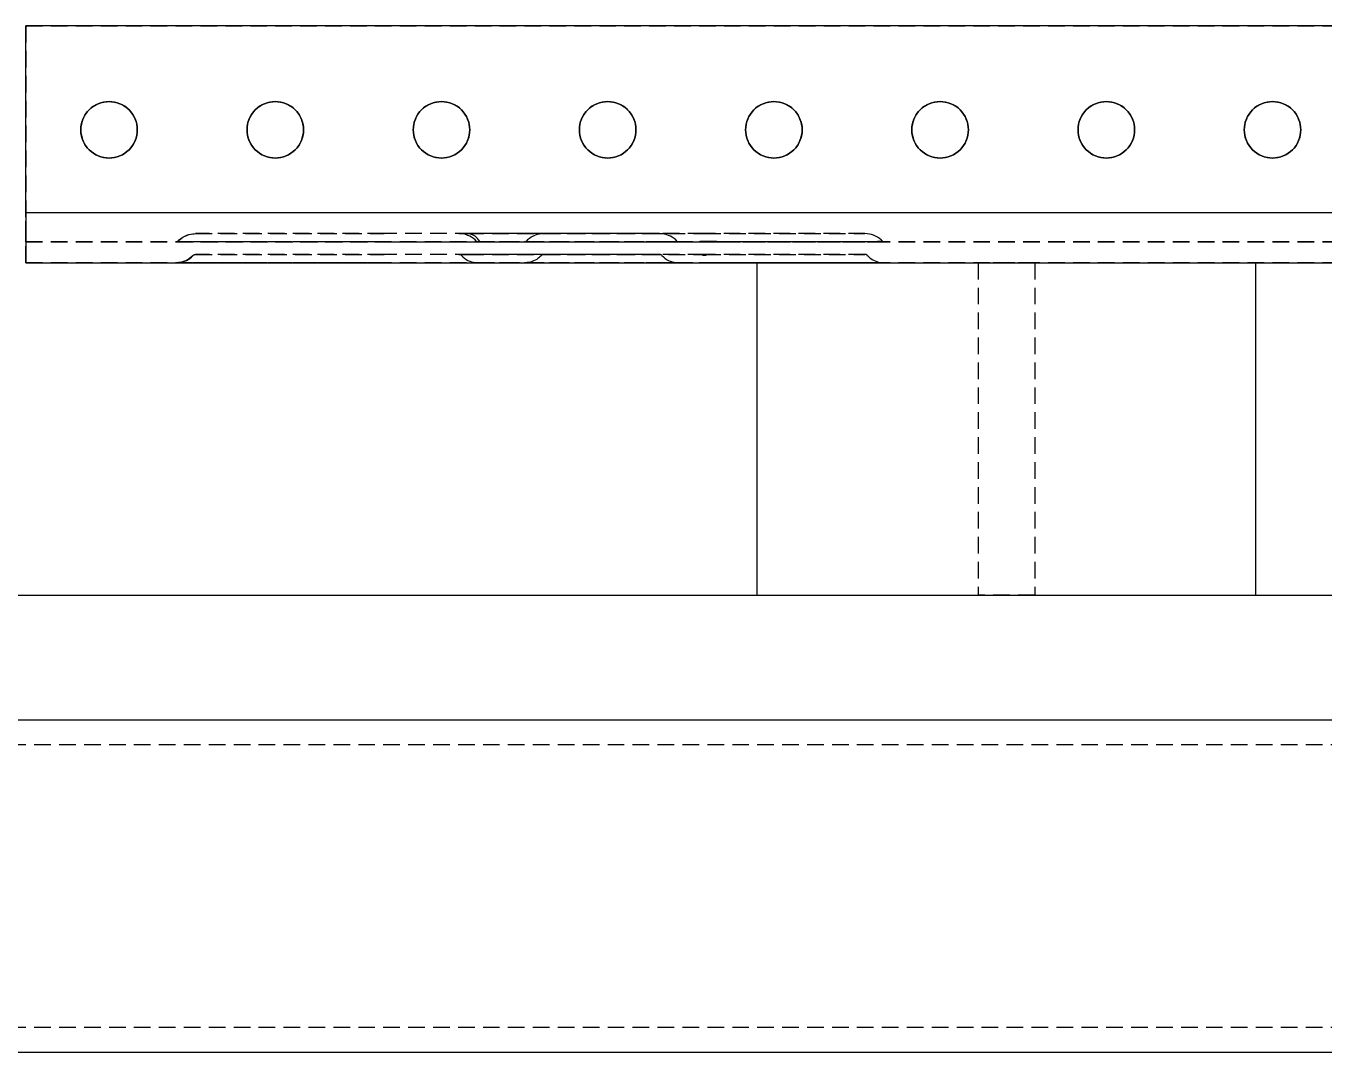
# Model space of a CAD drawing. Header units: metres. Extents: x -200 to 4040, y -1684 to 360.
# Drawn here: x 150 to 306.2, y -775 to -651.5 of the extents above; entities that cross this region are included whole.
import ezdxf

# ---------------------------------------------------------------- set-up
doc = ezdxf.new("R2010")
doc.units = ezdxf.units.M
doc.linetypes.add('DASHED2', pattern=[3, 2, -1])
for name, color, linetype in [('GIZLI', 8, 'DASHED2'), ('GORUNEN', 7, 'Continuous'), ('TEGET', 9, 'Continuous')]:
    doc.layers.add(name, color=color, linetype=linetype)

msp = doc.modelspace()

# ---------------------------------------------------------------- linework, layer by layer
at = {"layer": 'GIZLI'}
for points in [[(150, -651.5), (444.5, -651.5)], [(150, -651.5), (150, -674)], [(150, -651.5), (150, -674)], [(150, -651.5), (444.5, -651.5)], [(150, -674), (150, -651.5)], [(444.5, -651.5), (150, -651.5)], [(156.6, -664), (156.616, -663.667), (156.665, -663.337), (156.746, -663.013), (156.859, -662.699), (157.001, -662.397), (157.173, -662.111), (157.372, -661.843), (157.596, -661.596), (157.843, -661.372), (158.111, -661.173), (158.397, -661.001), (158.699, -660.859), (159.013, -660.746), (159.337, -660.665), (159.667, -660.616), (160, -660.6)], [(160, -660.6), (159.667, -660.616), (159.337, -660.665), (159.013, -660.746), (158.699, -660.859), (158.397, -661.001), (158.111, -661.173), (157.843, -661.372), (157.596, -661.596), (157.372, -661.843), (157.173, -662.111), (157.001, -662.397), (156.859, -662.699), (156.746, -663.013), (156.665, -663.337), (156.616, -663.667), (156.6, -664)], [(158.231, -661.097), (158.503, -660.947), (158.787, -660.824), (159.081, -660.726), (159.383, -660.656), (159.69, -660.614), (160, -660.6)], [(160, -660.6), (160.31, -660.614), (160.617, -660.656), (160.919, -660.726), (161.213, -660.824), (161.497, -660.947), (161.769, -661.097)], [(160, -660.6), (160.333, -660.616), (160.663, -660.665), (160.987, -660.746), (161.301, -660.859), (161.603, -661.001), (161.889, -661.173), (162.157, -661.372), (162.404, -661.596), (162.628, -661.843), (162.827, -662.111), (162.999, -662.397), (163.141, -662.699), (163.254, -663.013), (163.335, -663.337), (163.384, -663.667), (163.4, -664)], [(163.4, -664), (163.384, -663.667), (163.335, -663.337), (163.254, -663.013), (163.141, -662.699), (162.999, -662.397), (162.827, -662.111), (162.628, -661.843), (162.404, -661.596), (162.157, -661.372), (161.889, -661.173), (161.603, -661.001), (161.301, -660.859), (160.987, -660.746), (160.663, -660.665), (160.333, -660.616), (160, -660.6)], [(176.6, -664), (176.616, -663.667), (176.665, -663.337), (176.746, -663.013), (176.859, -662.699), (177.001, -662.397), (177.173, -662.111), (177.372, -661.843), (177.596, -661.596), (177.843, -661.372), (178.111, -661.173), (178.397, -661.001), (178.699, -660.859), (179.013, -660.746), (179.337, -660.665), (179.667, -660.616), (180, -660.6)], [(180, -660.6), (179.667, -660.616), (179.337, -660.665), (179.013, -660.746), (178.699, -660.859), (178.397, -661.001), (178.111, -661.173), (177.843, -661.372), (177.596, -661.596), (177.372, -661.843), (177.173, -662.111), (177.001, -662.397), (176.859, -662.699), (176.746, -663.013), (176.665, -663.337), (176.616, -663.667), (176.6, -664)], [(178.231, -661.097), (178.503, -660.947), (178.787, -660.824), (179.081, -660.726), (179.383, -660.656), (179.69, -660.614), (180, -660.6)], [(180, -660.6), (180.31, -660.614), (180.617, -660.656), (180.919, -660.726), (181.213, -660.824), (181.497, -660.947), (181.769, -661.097)], [(180, -660.6), (180.333, -660.616), (180.663, -660.665), (180.987, -660.746), (181.301, -660.859), (181.603, -661.001), (181.889, -661.173), (182.157, -661.372), (182.404, -661.596), (182.628, -661.843), (182.827, -662.111), (182.999, -662.397), (183.141, -662.699), (183.254, -663.013), (183.335, -663.337), (183.384, -663.667), (183.4, -664)], [(183.4, -664), (183.384, -663.667), (183.335, -663.337), (183.254, -663.013), (183.141, -662.699), (182.999, -662.397), (182.827, -662.111), (182.628, -661.843), (182.404, -661.596), (182.157, -661.372), (181.889, -661.173), (181.603, -661.001), (181.301, -660.859), (180.987, -660.746), (180.663, -660.665), (180.333, -660.616), (180, -660.6)], [(196.6, -664), (196.616, -663.667), (196.665, -663.337), (196.746, -663.013), (196.859, -662.699), (197.001, -662.397), (197.173, -662.111), (197.372, -661.843), (197.596, -661.596), (197.843, -661.372), (198.111, -661.173), (198.397, -661.001), (198.699, -660.859), (199.013, -660.746), (199.337, -660.665), (199.667, -660.616), (200, -660.6)], [(200, -660.6), (199.667, -660.616), (199.337, -660.665), (199.013, -660.746), (198.699, -660.859), (198.397, -661.001), (198.111, -661.173), (197.843, -661.372), (197.596, -661.596), (197.372, -661.843), (197.173, -662.111), (197.001, -662.397), (196.859, -662.699), (196.746, -663.013), (196.665, -663.337), (196.616, -663.667), (196.6, -664)], [(198.231, -661.097), (198.503, -660.947), (198.787, -660.824), (199.081, -660.726), (199.383, -660.656), (199.69, -660.614), (200, -660.6)], [(200, -660.6), (200.31, -660.614), (200.617, -660.656), (200.919, -660.726), (201.213, -660.824), (201.497, -660.947), (201.769, -661.097)], [(200, -660.6), (200.333, -660.616), (200.663, -660.665), (200.987, -660.746), (201.301, -660.859), (201.603, -661.001), (201.889, -661.173), (202.157, -661.372), (202.404, -661.596), (202.628, -661.843), (202.827, -662.111), (202.999, -662.397), (203.141, -662.699), (203.254, -663.013), (203.335, -663.337), (203.384, -663.667), (203.4, -664)], [(203.4, -664), (203.384, -663.667), (203.335, -663.337), (203.254, -663.013), (203.141, -662.699), (202.999, -662.397), (202.827, -662.111), (202.628, -661.843), (202.404, -661.596), (202.157, -661.372), (201.889, -661.173), (201.603, -661.001), (201.301, -660.859), (200.987, -660.746), (200.663, -660.665), (200.333, -660.616), (200, -660.6)], [(216.6, -664), (216.616, -663.667), (216.665, -663.337), (216.746, -663.013), (216.859, -662.699), (217.001, -662.397), (217.173, -662.111), (217.372, -661.843), (217.596, -661.596), (217.843, -661.372), (218.111, -661.173), (218.397, -661.001), (218.699, -660.859), (219.013, -660.746), (219.337, -660.665), (219.667, -660.616), (220, -660.6)], [(220, -660.6), (219.667, -660.616), (219.337, -660.665), (219.013, -660.746), (218.699, -660.859), (218.397, -661.001), (218.111, -661.173), (217.843, -661.372), (217.596, -661.596), (217.372, -661.843), (217.173, -662.111), (217.001, -662.397), (216.859, -662.699), (216.746, -663.013), (216.665, -663.337), (216.616, -663.667), (216.6, -664)], [(218.231, -661.097), (218.503, -660.947), (218.787, -660.824), (219.081, -660.726), (219.383, -660.656), (219.69, -660.614), (220, -660.6)], [(220, -660.6), (220.31, -660.614), (220.617, -660.656), (220.919, -660.726), (221.213, -660.824), (221.497, -660.947), (221.769, -661.097)], [(220, -660.6), (220.333, -660.616), (220.663, -660.665), (220.987, -660.746), (221.301, -660.859), (221.603, -661.001), (221.889, -661.173), (222.157, -661.372), (222.404, -661.596), (222.628, -661.843), (222.827, -662.111), (222.999, -662.397), (223.141, -662.699), (223.254, -663.013), (223.335, -663.337), (223.384, -663.667), (223.4, -664)], [(223.4, -664), (223.384, -663.667), (223.335, -663.337), (223.254, -663.013), (223.141, -662.699), (222.999, -662.397), (222.827, -662.111), (222.628, -661.843), (222.404, -661.596), (222.157, -661.372), (221.889, -661.173), (221.603, -661.001), (221.301, -660.859), (220.987, -660.746), (220.663, -660.665), (220.333, -660.616), (220, -660.6)], [(236.6, -664), (236.616, -663.667), (236.665, -663.337), (236.746, -663.013), (236.859, -662.699), (237.001, -662.397), (237.173, -662.111), (237.372, -661.843), (237.596, -661.596), (237.843, -661.372), (238.111, -661.173), (238.397, -661.001), (238.699, -660.859), (239.013, -660.746), (239.337, -660.665), (239.667, -660.616), (240, -660.6)], [(240, -660.6), (239.667, -660.616), (239.337, -660.665), (239.013, -660.746), (238.699, -660.859), (238.397, -661.001), (238.111, -661.173), (237.843, -661.372), (237.596, -661.596), (237.372, -661.843), (237.173, -662.111), (237.001, -662.397), (236.859, -662.699), (236.746, -663.013), (236.665, -663.337), (236.616, -663.667), (236.6, -664)], [(238.231, -661.097), (238.503, -660.947), (238.787, -660.824), (239.081, -660.726), (239.383, -660.656), (239.69, -660.614), (240, -660.6)], [(240, -660.6), (240.31, -660.614), (240.617, -660.656), (240.919, -660.726), (241.213, -660.824), (241.497, -660.947), (241.769, -661.097)], [(240, -660.6), (240.333, -660.616), (240.663, -660.665), (240.987, -660.746), (241.301, -660.859), (241.603, -661.001), (241.889, -661.173), (242.157, -661.372), (242.404, -661.596), (242.628, -661.843), (242.827, -662.111), (242.999, -662.397), (243.141, -662.699), (243.254, -663.013), (243.335, -663.337), (243.384, -663.667), (243.4, -664)], [(243.4, -664), (243.384, -663.667), (243.335, -663.337), (243.254, -663.013), (243.141, -662.699), (242.999, -662.397), (242.827, -662.111), (242.628, -661.843), (242.404, -661.596), (242.157, -661.372), (241.889, -661.173), (241.603, -661.001), (241.301, -660.859), (240.987, -660.746), (240.663, -660.665), (240.333, -660.616), (240, -660.6)], [(256.6, -664), (256.616, -663.667), (256.665, -663.337), (256.746, -663.013), (256.859, -662.699), (257.001, -662.397), (257.173, -662.111), (257.372, -661.843), (257.596, -661.596), (257.843, -661.372), (258.111, -661.173), (258.397, -661.001), (258.699, -660.859), (259.013, -660.746), (259.337, -660.665), (259.667, -660.616), (260, -660.6)], [(260, -660.6), (259.667, -660.616), (259.337, -660.665), (259.013, -660.746), (258.699, -660.859), (258.397, -661.001), (258.111, -661.173), (257.843, -661.372), (257.596, -661.596), (257.372, -661.843), (257.173, -662.111), (257.001, -662.397), (256.859, -662.699), (256.746, -663.013), (256.665, -663.337), (256.616, -663.667), (256.6, -664)], [(258.231, -661.097), (258.503, -660.947), (258.787, -660.824), (259.081, -660.726), (259.383, -660.656), (259.69, -660.614), (260, -660.6)], [(260, -660.6), (260.31, -660.614), (260.617, -660.656), (260.919, -660.726), (261.213, -660.824), (261.497, -660.947), (261.769, -661.097)], [(260, -660.6), (260.333, -660.616), (260.663, -660.665), (260.987, -660.746), (261.301, -660.859), (261.603, -661.001), (261.889, -661.173), (262.157, -661.372), (262.404, -661.596), (262.628, -661.843), (262.827, -662.111), (262.999, -662.397), (263.141, -662.699), (263.254, -663.013), (263.335, -663.337), (263.384, -663.667), (263.4, -664)], [(263.4, -664), (263.384, -663.667), (263.335, -663.337), (263.254, -663.013), (263.141, -662.699), (262.999, -662.397), (262.827, -662.111), (262.628, -661.843), (262.404, -661.596), (262.157, -661.372), (261.889, -661.173), (261.603, -661.001), (261.301, -660.859), (260.987, -660.746), (260.663, -660.665), (260.333, -660.616), (260, -660.6)], [(276.6, -664), (276.616, -663.667), (276.665, -663.337), (276.746, -663.013), (276.859, -662.699), (277.001, -662.397), (277.173, -662.111), (277.372, -661.843), (277.596, -661.596), (277.843, -661.372), (278.111, -661.173), (278.397, -661.001), (278.699, -660.859), (279.013, -660.746), (279.337, -660.665), (279.667, -660.616), (280, -660.6)], [(280, -660.6), (279.667, -660.616), (279.337, -660.665), (279.013, -660.746), (278.699, -660.859), (278.397, -661.001), (278.111, -661.173), (277.843, -661.372), (277.596, -661.596), (277.372, -661.843), (277.173, -662.111), (277.001, -662.397), (276.859, -662.699), (276.746, -663.013), (276.665, -663.337), (276.616, -663.667), (276.6, -664)], [(278.231, -661.097), (278.503, -660.947), (278.787, -660.824), (279.081, -660.726), (279.383, -660.656), (279.69, -660.614), (280, -660.6)], [(280, -660.6), (280.31, -660.614), (280.617, -660.656), (280.919, -660.726), (281.213, -660.824), (281.497, -660.947), (281.769, -661.097)], [(280, -660.6), (280.333, -660.616), (280.663, -660.665), (280.987, -660.746), (281.301, -660.859), (281.603, -661.001), (281.889, -661.173), (282.157, -661.372), (282.404, -661.596), (282.628, -661.843), (282.827, -662.111), (282.999, -662.397), (283.141, -662.699), (283.254, -663.013), (283.335, -663.337), (283.384, -663.667), (283.4, -664)], [(283.4, -664), (283.384, -663.667), (283.335, -663.337), (283.254, -663.013), (283.141, -662.699), (282.999, -662.397), (282.827, -662.111), (282.628, -661.843), (282.404, -661.596), (282.157, -661.372), (281.889, -661.173), (281.603, -661.001), (281.301, -660.859), (280.987, -660.746), (280.663, -660.665), (280.333, -660.616), (280, -660.6)], [(296.6, -664), (296.616, -663.667), (296.665, -663.337), (296.746, -663.013), (296.859, -662.699), (297.001, -662.397), (297.173, -662.111), (297.372, -661.843), (297.596, -661.596), (297.843, -661.372), (298.111, -661.173), (298.397, -661.001), (298.699, -660.859), (299.013, -660.746), (299.337, -660.665), (299.667, -660.616), (300, -660.6)], [(300, -660.6), (299.667, -660.616), (299.337, -660.665), (299.013, -660.746), (298.699, -660.859), (298.397, -661.001), (298.111, -661.173), (297.843, -661.372), (297.596, -661.596), (297.372, -661.843), (297.173, -662.111), (297.001, -662.397), (296.859, -662.699), (296.746, -663.013), (296.665, -663.337), (296.616, -663.667), (296.6, -664)], [(298.231, -661.097), (298.503, -660.947), (298.787, -660.824), (299.081, -660.726), (299.383, -660.656), (299.69, -660.614), (300, -660.6)], [(300, -660.6), (300.31, -660.614), (300.617, -660.656), (300.919, -660.726), (301.213, -660.824), (301.497, -660.947), (301.769, -661.097)], [(300, -660.6), (300.333, -660.616), (300.663, -660.665), (300.987, -660.746), (301.301, -660.859), (301.603, -661.001), (301.889, -661.173), (302.157, -661.372), (302.404, -661.596), (302.628, -661.843), (302.827, -662.111), (302.999, -662.397), (303.141, -662.699), (303.254, -663.013), (303.335, -663.337), (303.384, -663.667), (303.4, -664)], [(303.4, -664), (303.384, -663.667), (303.335, -663.337), (303.254, -663.013), (303.141, -662.699), (302.999, -662.397), (302.827, -662.111), (302.628, -661.843), (302.404, -661.596), (302.157, -661.372), (301.889, -661.173), (301.603, -661.001), (301.301, -660.859), (300.987, -660.746), (300.663, -660.665), (300.333, -660.616), (300, -660.6)], [(156.6, -664), (156.614, -663.69), (156.656, -663.383), (156.726, -663.081), (156.824, -662.787), (156.947, -662.503), (157.097, -662.231)], [(162.903, -662.231), (163.053, -662.503), (163.176, -662.787), (163.274, -663.081), (163.344, -663.383), (163.386, -663.69), (163.4, -664)], [(176.6, -664), (176.614, -663.69), (176.656, -663.383), (176.726, -663.081), (176.824, -662.787), (176.947, -662.503), (177.097, -662.231)], [(182.903, -662.231), (183.053, -662.503), (183.176, -662.787), (183.274, -663.081), (183.344, -663.383), (183.386, -663.69), (183.4, -664)], [(196.6, -664), (196.614, -663.69), (196.656, -663.383), (196.726, -663.081), (196.824, -662.787), (196.947, -662.503), (197.097, -662.231)], [(202.903, -662.231), (203.053, -662.503), (203.176, -662.787), (203.274, -663.081), (203.344, -663.383), (203.386, -663.69), (203.4, -664)], [(216.6, -664), (216.614, -663.69), (216.656, -663.383), (216.726, -663.081), (216.824, -662.787), (216.947, -662.503), (217.097, -662.231)], [(222.903, -662.231), (223.053, -662.503), (223.176, -662.787), (223.274, -663.081), (223.344, -663.383), (223.386, -663.69), (223.4, -664)], [(236.6, -664), (236.614, -663.69), (236.656, -663.383), (236.726, -663.081), (236.824, -662.787), (236.947, -662.503), (237.097, -662.231)], [(242.903, -662.231), (243.053, -662.503), (243.176, -662.787), (243.274, -663.081), (243.344, -663.383), (243.386, -663.69), (243.4, -664)], [(256.6, -664), (256.614, -663.69), (256.656, -663.383), (256.726, -663.081), (256.824, -662.787), (256.947, -662.503), (257.097, -662.231)], [(262.903, -662.231), (263.053, -662.503), (263.176, -662.787), (263.274, -663.081), (263.344, -663.383), (263.386, -663.69), (263.4, -664)], [(276.6, -664), (276.614, -663.69), (276.656, -663.383), (276.726, -663.081), (276.824, -662.787), (276.947, -662.503), (277.097, -662.231)], [(282.903, -662.231), (283.053, -662.503), (283.176, -662.787), (283.274, -663.081), (283.344, -663.383), (283.386, -663.69), (283.4, -664)], [(296.6, -664), (296.614, -663.69), (296.656, -663.383), (296.726, -663.081), (296.824, -662.787), (296.947, -662.503), (297.097, -662.231)], [(302.903, -662.231), (303.053, -662.503), (303.176, -662.787), (303.274, -663.081), (303.344, -663.383), (303.386, -663.69), (303.4, -664)], [(157.097, -665.769), (156.947, -665.497), (156.824, -665.213), (156.726, -664.919), (156.656, -664.617), (156.614, -664.31), (156.6, -664)], [(160, -667.4), (159.667, -667.384), (159.337, -667.335), (159.013, -667.254), (158.699, -667.141), (158.397, -666.999), (158.111, -666.827), (157.843, -666.628), (157.596, -666.404), (157.372, -666.157), (157.173, -665.889), (157.001, -665.603), (156.859, -665.301), (156.746, -664.987), (156.665, -664.663), (156.616, -664.333), (156.6, -664)], [(156.6, -664), (156.616, -664.333), (156.665, -664.663), (156.746, -664.987), (156.859, -665.301), (157.001, -665.603), (157.173, -665.889), (157.372, -666.157), (157.596, -666.404), (157.843, -666.628), (158.111, -666.827), (158.397, -666.999), (158.699, -667.141), (159.013, -667.254), (159.337, -667.335), (159.667, -667.384), (160, -667.4)], [(163.4, -664), (163.384, -664.333), (163.335, -664.663), (163.254, -664.987), (163.141, -665.301), (162.999, -665.603), (162.827, -665.889), (162.628, -666.157), (162.404, -666.404), (162.157, -666.628), (161.889, -666.827), (161.603, -666.999), (161.301, -667.141), (160.987, -667.254), (160.663, -667.335), (160.333, -667.384), (160, -667.4)], [(160, -667.4), (160.333, -667.384), (160.663, -667.335), (160.987, -667.254), (161.301, -667.141), (161.603, -666.999), (161.889, -666.827), (162.157, -666.628), (162.404, -666.404), (162.628, -666.157), (162.827, -665.889), (162.999, -665.603), (163.141, -665.301), (163.254, -664.987), (163.335, -664.663), (163.384, -664.333), (163.4, -664)], [(163.4, -664), (163.386, -664.31), (163.344, -664.617), (163.274, -664.919), (163.176, -665.213), (163.053, -665.497), (162.903, -665.769)], [(177.097, -665.769), (176.947, -665.497), (176.824, -665.213), (176.726, -664.919), (176.656, -664.617), (176.614, -664.31), (176.6, -664)], [(180, -667.4), (179.667, -667.384), (179.337, -667.335), (179.013, -667.254), (178.699, -667.141), (178.397, -666.999), (178.111, -666.827), (177.843, -666.628), (177.596, -666.404), (177.372, -666.157), (177.173, -665.889), (177.001, -665.603), (176.859, -665.301), (176.746, -664.987), (176.665, -664.663), (176.616, -664.333), (176.6, -664)], [(176.6, -664), (176.616, -664.333), (176.665, -664.663), (176.746, -664.987), (176.859, -665.301), (177.001, -665.603), (177.173, -665.889), (177.372, -666.157), (177.596, -666.404), (177.843, -666.628), (178.111, -666.827), (178.397, -666.999), (178.699, -667.141), (179.013, -667.254), (179.337, -667.335), (179.667, -667.384), (180, -667.4)], [(183.4, -664), (183.384, -664.333), (183.335, -664.663), (183.254, -664.987), (183.141, -665.301), (182.999, -665.603), (182.827, -665.889), (182.628, -666.157), (182.404, -666.404), (182.157, -666.628), (181.889, -666.827), (181.603, -666.999), (181.301, -667.141), (180.987, -667.254), (180.663, -667.335), (180.333, -667.384), (180, -667.4)], [(180, -667.4), (180.333, -667.384), (180.663, -667.335), (180.987, -667.254), (181.301, -667.141), (181.603, -666.999), (181.889, -666.827), (182.157, -666.628), (182.404, -666.404), (182.628, -666.157), (182.827, -665.889), (182.999, -665.603), (183.141, -665.301), (183.254, -664.987), (183.335, -664.663), (183.384, -664.333), (183.4, -664)], [(183.4, -664), (183.386, -664.31), (183.344, -664.617), (183.274, -664.919), (183.176, -665.213), (183.053, -665.497), (182.903, -665.769)], [(197.097, -665.769), (196.947, -665.497), (196.824, -665.213), (196.726, -664.919), (196.656, -664.617), (196.614, -664.31), (196.6, -664)], [(200, -667.4), (199.667, -667.384), (199.337, -667.335), (199.013, -667.254), (198.699, -667.141), (198.397, -666.999), (198.111, -666.827), (197.843, -666.628), (197.596, -666.404), (197.372, -666.157), (197.173, -665.889), (197.001, -665.603), (196.859, -665.301), (196.746, -664.987), (196.665, -664.663), (196.616, -664.333), (196.6, -664)], [(196.6, -664), (196.616, -664.333), (196.665, -664.663), (196.746, -664.987), (196.859, -665.301), (197.001, -665.603), (197.173, -665.889), (197.372, -666.157), (197.596, -666.404), (197.843, -666.628), (198.111, -666.827), (198.397, -666.999), (198.699, -667.141), (199.013, -667.254), (199.337, -667.335), (199.667, -667.384), (200, -667.4)], [(203.4, -664), (203.384, -664.333), (203.335, -664.663), (203.254, -664.987), (203.141, -665.301), (202.999, -665.603), (202.827, -665.889), (202.628, -666.157), (202.404, -666.404), (202.157, -666.628), (201.889, -666.827), (201.603, -666.999), (201.301, -667.141), (200.987, -667.254), (200.663, -667.335), (200.333, -667.384), (200, -667.4)], [(200, -667.4), (200.333, -667.384), (200.663, -667.335), (200.987, -667.254), (201.301, -667.141), (201.603, -666.999), (201.889, -666.827), (202.157, -666.628), (202.404, -666.404), (202.628, -666.157), (202.827, -665.889), (202.999, -665.603), (203.141, -665.301), (203.254, -664.987), (203.335, -664.663), (203.384, -664.333), (203.4, -664)], [(203.4, -664), (203.386, -664.31), (203.344, -664.617), (203.274, -664.919), (203.176, -665.213), (203.053, -665.497), (202.903, -665.769)], [(217.097, -665.769), (216.947, -665.497), (216.824, -665.213), (216.726, -664.919), (216.656, -664.617), (216.614, -664.31), (216.6, -664)], [(220, -667.4), (219.667, -667.384), (219.337, -667.335), (219.013, -667.254), (218.699, -667.141), (218.397, -666.999), (218.111, -666.827), (217.843, -666.628), (217.596, -666.404), (217.372, -666.157), (217.173, -665.889), (217.001, -665.603), (216.859, -665.301), (216.746, -664.987), (216.665, -664.663), (216.616, -664.333), (216.6, -664)], [(216.6, -664), (216.616, -664.333), (216.665, -664.663), (216.746, -664.987), (216.859, -665.301), (217.001, -665.603), (217.173, -665.889), (217.372, -666.157), (217.596, -666.404), (217.843, -666.628), (218.111, -666.827), (218.397, -666.999), (218.699, -667.141), (219.013, -667.254), (219.337, -667.335), (219.667, -667.384), (220, -667.4)], [(223.4, -664), (223.384, -664.333), (223.335, -664.663), (223.254, -664.987), (223.141, -665.301), (222.999, -665.603), (222.827, -665.889), (222.628, -666.157), (222.404, -666.404), (222.157, -666.628), (221.889, -666.827), (221.603, -666.999), (221.301, -667.141), (220.987, -667.254), (220.663, -667.335), (220.333, -667.384), (220, -667.4)], [(220, -667.4), (220.333, -667.384), (220.663, -667.335), (220.987, -667.254), (221.301, -667.141), (221.603, -666.999), (221.889, -666.827), (222.157, -666.628), (222.404, -666.404), (222.628, -666.157), (222.827, -665.889), (222.999, -665.603), (223.141, -665.301), (223.254, -664.987), (223.335, -664.663), (223.384, -664.333), (223.4, -664)], [(223.4, -664), (223.386, -664.31), (223.344, -664.617), (223.274, -664.919), (223.176, -665.213), (223.053, -665.497), (222.903, -665.769)], [(237.097, -665.769), (236.947, -665.497), (236.824, -665.213), (236.726, -664.919), (236.656, -664.617), (236.614, -664.31), (236.6, -664)], [(240, -667.4), (239.667, -667.384), (239.337, -667.335), (239.013, -667.254), (238.699, -667.141), (238.397, -666.999), (238.111, -666.827), (237.843, -666.628), (237.596, -666.404), (237.372, -666.157), (237.173, -665.889), (237.001, -665.603), (236.859, -665.301), (236.746, -664.987), (236.665, -664.663), (236.616, -664.333), (236.6, -664)], [(236.6, -664), (236.616, -664.333), (236.665, -664.663), (236.746, -664.987), (236.859, -665.301), (237.001, -665.603), (237.173, -665.889), (237.372, -666.157), (237.596, -666.404), (237.843, -666.628), (238.111, -666.827), (238.397, -666.999), (238.699, -667.141), (239.013, -667.254), (239.337, -667.335), (239.667, -667.384), (240, -667.4)], [(243.4, -664), (243.384, -664.333), (243.335, -664.663), (243.254, -664.987), (243.141, -665.301), (242.999, -665.603), (242.827, -665.889), (242.628, -666.157), (242.404, -666.404), (242.157, -666.628), (241.889, -666.827), (241.603, -666.999), (241.301, -667.141), (240.987, -667.254), (240.663, -667.335), (240.333, -667.384), (240, -667.4)], [(240, -667.4), (240.333, -667.384), (240.663, -667.335), (240.987, -667.254), (241.301, -667.141), (241.603, -666.999), (241.889, -666.827), (242.157, -666.628), (242.404, -666.404), (242.628, -666.157), (242.827, -665.889), (242.999, -665.603), (243.141, -665.301), (243.254, -664.987), (243.335, -664.663), (243.384, -664.333), (243.4, -664)], [(243.4, -664), (243.386, -664.31), (243.344, -664.617), (243.274, -664.919), (243.176, -665.213), (243.053, -665.497), (242.903, -665.769)], [(257.097, -665.769), (256.947, -665.497), (256.824, -665.213), (256.726, -664.919), (256.656, -664.617), (256.614, -664.31), (256.6, -664)], [(260, -667.4), (259.667, -667.384), (259.337, -667.335), (259.013, -667.254), (258.699, -667.141), (258.397, -666.999), (258.111, -666.827), (257.843, -666.628), (257.596, -666.404), (257.372, -666.157), (257.173, -665.889), (257.001, -665.603), (256.859, -665.301), (256.746, -664.987), (256.665, -664.663), (256.616, -664.333), (256.6, -664)], [(256.6, -664), (256.616, -664.333), (256.665, -664.663), (256.746, -664.987), (256.859, -665.301), (257.001, -665.603), (257.173, -665.889), (257.372, -666.157), (257.596, -666.404), (257.843, -666.628), (258.111, -666.827), (258.397, -666.999), (258.699, -667.141), (259.013, -667.254), (259.337, -667.335), (259.667, -667.384), (260, -667.4)], [(263.4, -664), (263.384, -664.333), (263.335, -664.663), (263.254, -664.987), (263.141, -665.301), (262.999, -665.603), (262.827, -665.889), (262.628, -666.157), (262.404, -666.404), (262.157, -666.628), (261.889, -666.827), (261.603, -666.999), (261.301, -667.141), (260.987, -667.254), (260.663, -667.335), (260.333, -667.384), (260, -667.4)], [(260, -667.4), (260.333, -667.384), (260.663, -667.335), (260.987, -667.254), (261.301, -667.141), (261.603, -666.999), (261.889, -666.827), (262.157, -666.628), (262.404, -666.404), (262.628, -666.157), (262.827, -665.889), (262.999, -665.603), (263.141, -665.301), (263.254, -664.987), (263.335, -664.663), (263.384, -664.333), (263.4, -664)], [(263.4, -664), (263.386, -664.31), (263.344, -664.617), (263.274, -664.919), (263.176, -665.213), (263.053, -665.497), (262.903, -665.769)], [(277.097, -665.769), (276.947, -665.497), (276.824, -665.213), (276.726, -664.919), (276.656, -664.617), (276.614, -664.31), (276.6, -664)], [(280, -667.4), (279.667, -667.384), (279.337, -667.335), (279.013, -667.254), (278.699, -667.141), (278.397, -666.999), (278.111, -666.827), (277.843, -666.628), (277.596, -666.404), (277.372, -666.157), (277.173, -665.889), (277.001, -665.603), (276.859, -665.301), (276.746, -664.987), (276.665, -664.663), (276.616, -664.333), (276.6, -664)], [(276.6, -664), (276.616, -664.333), (276.665, -664.663), (276.746, -664.987), (276.859, -665.301), (277.001, -665.603), (277.173, -665.889), (277.372, -666.157), (277.596, -666.404), (277.843, -666.628), (278.111, -666.827), (278.397, -666.999), (278.699, -667.141), (279.013, -667.254), (279.337, -667.335), (279.667, -667.384), (280, -667.4)], [(283.4, -664), (283.384, -664.333), (283.335, -664.663), (283.254, -664.987), (283.141, -665.301), (282.999, -665.603), (282.827, -665.889), (282.628, -666.157), (282.404, -666.404), (282.157, -666.628), (281.889, -666.827), (281.603, -666.999), (281.301, -667.141), (280.987, -667.254), (280.663, -667.335), (280.333, -667.384), (280, -667.4)], [(280, -667.4), (280.333, -667.384), (280.663, -667.335), (280.987, -667.254), (281.301, -667.141), (281.603, -666.999), (281.889, -666.827), (282.157, -666.628), (282.404, -666.404), (282.628, -666.157), (282.827, -665.889), (282.999, -665.603), (283.141, -665.301), (283.254, -664.987), (283.335, -664.663), (283.384, -664.333), (283.4, -664)], [(283.4, -664), (283.386, -664.31), (283.344, -664.617), (283.274, -664.919), (283.176, -665.213), (283.053, -665.497), (282.903, -665.769)], [(297.097, -665.769), (296.947, -665.497), (296.824, -665.213), (296.726, -664.919), (296.656, -664.617), (296.614, -664.31), (296.6, -664)], [(300, -667.4), (299.667, -667.384), (299.337, -667.335), (299.013, -667.254), (298.699, -667.141), (298.397, -666.999), (298.111, -666.827), (297.843, -666.628), (297.596, -666.404), (297.372, -666.157), (297.173, -665.889), (297.001, -665.603), (296.859, -665.301), (296.746, -664.987), (296.665, -664.663), (296.616, -664.333), (296.6, -664)], [(296.6, -664), (296.616, -664.333), (296.665, -664.663), (296.746, -664.987), (296.859, -665.301), (297.001, -665.603), (297.173, -665.889), (297.372, -666.157), (297.596, -666.404), (297.843, -666.628), (298.111, -666.827), (298.397, -666.999), (298.699, -667.141), (299.013, -667.254), (299.337, -667.335), (299.667, -667.384), (300, -667.4)], [(303.4, -664), (303.384, -664.333), (303.335, -664.663), (303.254, -664.987), (303.141, -665.301), (302.999, -665.603), (302.827, -665.889), (302.628, -666.157), (302.404, -666.404), (302.157, -666.628), (301.889, -666.827), (301.603, -666.999), (301.301, -667.141), (300.987, -667.254), (300.663, -667.335), (300.333, -667.384), (300, -667.4)], [(300, -667.4), (300.333, -667.384), (300.663, -667.335), (300.987, -667.254), (301.301, -667.141), (301.603, -666.999), (301.889, -666.827), (302.157, -666.628), (302.404, -666.404), (302.628, -666.157), (302.827, -665.889), (302.999, -665.603), (303.141, -665.301), (303.254, -664.987), (303.335, -664.663), (303.384, -664.333), (303.4, -664)], [(303.4, -664), (303.386, -664.31), (303.344, -664.617), (303.274, -664.919), (303.176, -665.213), (303.053, -665.497), (302.903, -665.769)], [(160, -667.4), (159.69, -667.386), (159.383, -667.344), (159.081, -667.274), (158.787, -667.176), (158.503, -667.053), (158.231, -666.903)], [(161.769, -666.903), (161.497, -667.053), (161.213, -667.176), (160.919, -667.274), (160.617, -667.344), (160.31, -667.386), (160, -667.4)], [(180, -667.4), (179.69, -667.386), (179.383, -667.344), (179.081, -667.274), (178.787, -667.176), (178.503, -667.053), (178.231, -666.903)], [(181.769, -666.903), (181.497, -667.053), (181.213, -667.176), (180.919, -667.274), (180.617, -667.344), (180.31, -667.386), (180, -667.4)], [(200, -667.4), (199.69, -667.386), (199.383, -667.344), (199.081, -667.274), (198.787, -667.176), (198.503, -667.053), (198.231, -666.903)], [(201.769, -666.903), (201.497, -667.053), (201.213, -667.176), (200.919, -667.274), (200.617, -667.344), (200.31, -667.386), (200, -667.4)], [(220, -667.4), (219.69, -667.386), (219.383, -667.344), (219.081, -667.274), (218.787, -667.176), (218.503, -667.053), (218.231, -666.903)], [(221.769, -666.903), (221.497, -667.053), (221.213, -667.176), (220.919, -667.274), (220.617, -667.344), (220.31, -667.386), (220, -667.4)], [(240, -667.4), (239.69, -667.386), (239.383, -667.344), (239.081, -667.274), (238.787, -667.176), (238.503, -667.053), (238.231, -666.903)], [(241.769, -666.903), (241.497, -667.053), (241.213, -667.176), (240.919, -667.274), (240.617, -667.344), (240.31, -667.386), (240, -667.4)], [(260, -667.4), (259.69, -667.386), (259.383, -667.344), (259.081, -667.274), (258.787, -667.176), (258.503, -667.053), (258.231, -666.903)], [(261.769, -666.903), (261.497, -667.053), (261.213, -667.176), (260.919, -667.274), (260.617, -667.344), (260.31, -667.386), (260, -667.4)], [(280, -667.4), (279.69, -667.386), (279.383, -667.344), (279.081, -667.274), (278.787, -667.176), (278.503, -667.053), (278.231, -666.903)], [(281.769, -666.903), (281.497, -667.053), (281.213, -667.176), (280.919, -667.274), (280.617, -667.344), (280.31, -667.386), (280, -667.4)], [(300, -667.4), (299.69, -667.386), (299.383, -667.344), (299.081, -667.274), (298.787, -667.176), (298.503, -667.053), (298.231, -666.903)], [(301.769, -666.903), (301.497, -667.053), (301.213, -667.176), (300.919, -667.274), (300.617, -667.344), (300.31, -667.386), (300, -667.4)], [(150, -677.5), (150, -674)], [(150, -680), (150, -674)], [(150, -674), (150, -677.5)], [(150, -680), (150, -677.5)], [(2630, -677.5), (150, -677.5)], [(150, -680), (150, -677.5)], [(150, -677.5), (2630, -677.5)], [(168.12, -677.5), (168.138, -677.499), (168.156, -677.497), (168.173, -677.493), (168.19, -677.487), (168.207, -677.48), (168.223, -677.471), (168.238, -677.461), (168.252, -677.45), (168.26, -677.443), (168.267, -677.435)], [(168.267, -677.435), (168.254, -677.448), (168.24, -677.46), (168.224, -677.47), (168.208, -677.479), (168.191, -677.487), (168.174, -677.492), (168.156, -677.497), (168.138, -677.499), (168.12, -677.5)], [(193.1, -677.5), (168.12, -677.5)], [(168.12, -677.5), (193.1, -677.5)], [(168.267, -677.435), (168.453, -677.251), (168.655, -677.084), (168.871, -676.936), (169.1, -676.808), (169.339, -676.701), (169.587, -676.616), (169.841, -676.554), (170.1, -676.516), (170.25, -676.504), (170.4, -676.5)], [(168.267, -677.435), (168.456, -677.248), (168.661, -677.079), (168.882, -676.929), (169.115, -676.8), (169.358, -676.693), (169.611, -676.609), (169.87, -676.549), (170.134, -676.512), (170.4, -676.5)], [(170.4, -676.5), (193.1, -676.5)], [(193.1, -676.5), (170.4, -676.5)], [(224.64, -676.5), (193.1, -676.5)], [(224.64, -676.5), (193.1, -676.5)], [(193.1, -677.5), (224.64, -677.5)], [(193.1, -677.5), (224.64, -677.5)], [(203.107, -676.5), (202.1, -676.5)], [(202.1, -676.5), (203.107, -676.5)], [(204.233, -677.435), (204.047, -677.251), (203.845, -677.084), (203.629, -676.936), (203.4, -676.808), (203.161, -676.701), (202.913, -676.616), (202.755, -676.575), (202.562, -676.537), (202.367, -676.512), (202.234, -676.503), (202.1, -676.5)], [(203.107, -676.5), (225.766, -676.5)], [(225.766, -676.5), (203.107, -676.5)], [(204.608, -677.435), (204.462, -677.232), (204.319, -677.067), (204.182, -676.934), (204.037, -676.818), (203.886, -676.72), (203.746, -676.646), (203.617, -676.592), (203.486, -676.55), (203.353, -676.521), (203.23, -676.505), (203.107, -676.5)], [(204.233, -677.435), (204.246, -677.448), (204.26, -677.46), (204.275, -677.47), (204.291, -677.479), (204.307, -677.486), (204.324, -677.492), (204.342, -677.496), (204.36, -677.499), (204.37, -677.5), (204.38, -677.5)], [(204.712, -677.5), (204.38, -677.5)], [(204.38, -677.5), (204.712, -677.5)], [(204.712, -677.5), (227.371, -677.5)], [(227.371, -677.5), (204.712, -677.5)], [(210.179, -677.435), (210.166, -677.448), (210.152, -677.46), (210.137, -677.47), (210.121, -677.479), (210.105, -677.486), (210.088, -677.492), (210.07, -677.496), (210.052, -677.499), (210.042, -677.5), (210.032, -677.5)], [(210.707, -677.5), (210.032, -677.5)], [(210.032, -677.5), (210.707, -677.5)], [(212.312, -676.5), (212.046, -676.512), (211.782, -676.549), (211.523, -676.609), (211.27, -676.693), (211.027, -676.8), (210.794, -676.929), (210.573, -677.079), (210.368, -677.248), (210.179, -677.435)], [(210.707, -677.5), (230.03, -677.5)], [(230.03, -677.5), (210.707, -677.5)], [(212.312, -676.5), (231.635, -676.5)], [(231.635, -676.5), (212.312, -676.5)], [(224.64, -676.5), (226.24, -676.5)], [(226.24, -676.5), (224.64, -676.5)], [(224.64, -677.5), (227.371, -677.5)], [(228.52, -677.5), (224.64, -677.5)], [(226.24, -676.5), (225.766, -676.5)], [(225.766, -676.5), (226.24, -676.5)], [(228.373, -677.435), (228.187, -677.251), (227.985, -677.084), (227.769, -676.936), (227.54, -676.808), (227.301, -676.701), (227.053, -676.616), (226.798, -676.554), (226.539, -676.516), (226.39, -676.504), (226.24, -676.5)], [(228.373, -677.435), (228.187, -677.251), (227.985, -677.084), (227.769, -676.936), (227.54, -676.808), (227.301, -676.701), (227.053, -676.616), (226.894, -676.575), (226.702, -676.537), (226.507, -676.512), (226.373, -676.503), (226.24, -676.5)], [(227.371, -677.5), (228.52, -677.5)], [(228.373, -677.435), (228.386, -677.448), (228.4, -677.46), (228.414, -677.47), (228.43, -677.479), (228.447, -677.486), (228.464, -677.492), (228.481, -677.496), (228.499, -677.499), (228.51, -677.5), (228.52, -677.5)], [(228.373, -677.435), (228.386, -677.448), (228.4, -677.46), (228.415, -677.47), (228.43, -677.479), (228.447, -677.486), (228.464, -677.492), (228.481, -677.496), (228.499, -677.499), (228.51, -677.5), (228.52, -677.5)], [(230.03, -677.5), (233.24, -677.5)], [(233.24, -677.5), (230.03, -677.5)], [(233.136, -677.435), (230.133, -677.435)], [(250.958, -676.5), (231.635, -676.5)], [(231.635, -676.5), (250.958, -676.5)], [(233.24, -677.5), (252.563, -677.5)], [(252.563, -677.5), (233.24, -677.5)], [(253.091, -677.435), (252.902, -677.248), (252.696, -677.079), (252.476, -676.929), (252.243, -676.8), (251.999, -676.693), (251.746, -676.609), (251.487, -676.549), (251.224, -676.512), (250.958, -676.5)], [(252.459, -677.435), (253.091, -677.435)], [(253.091, -677.435), (252.459, -677.435)], [(252.563, -677.5), (253.238, -677.5)], [(253.238, -677.5), (252.563, -677.5)], [(253.091, -677.435), (253.104, -677.448), (253.118, -677.46), (253.132, -677.47), (253.148, -677.479), (253.165, -677.486), (253.182, -677.492), (253.199, -677.496), (253.217, -677.499), (253.228, -677.5), (253.238, -677.5)], [(168.12, -680), (168.363, -679.989), (168.605, -679.956), (168.843, -679.901), (169.075, -679.825), (169.299, -679.729), (169.513, -679.613), (169.716, -679.477), (169.906, -679.324), (170.008, -679.229), (170.106, -679.129)], [(170.106, -679.129), (169.93, -679.303), (169.738, -679.461), (169.533, -679.6), (169.316, -679.72), (169.089, -679.82), (168.854, -679.898), (168.613, -679.955), (168.367, -679.989), (168.12, -680)], [(170.106, -679.129), (170.131, -679.104), (170.159, -679.081), (170.189, -679.06), (170.221, -679.043), (170.254, -679.028), (170.288, -679.016), (170.323, -679.008), (170.359, -679.002), (170.379, -679.001), (170.4, -679)], [(170.106, -679.129), (170.132, -679.103), (170.16, -679.08), (170.191, -679.059), (170.223, -679.041), (170.256, -679.027), (170.291, -679.015), (170.327, -679.007), (170.363, -679.002), (170.4, -679)], [(193.1, -679), (170.4, -679)], [(170.4, -679), (193.1, -679)], [(224.64, -679), (193.1, -679)], [(224.64, -679), (193.1, -679)], [(203.107, -679), (202.1, -679)], [(202.1, -679), (203.107, -679)], [(202.394, -679.129), (202.369, -679.104), (202.341, -679.081), (202.311, -679.06), (202.279, -679.042), (202.246, -679.028), (202.212, -679.016), (202.177, -679.007), (202.141, -679.002), (202.121, -679.001), (202.1, -679)], [(202.394, -679.129), (202.394, -679.129)], [(225.766, -679), (203.107, -679)], [(203.107, -679), (225.766, -679)], [(212.018, -679.129), (211.844, -679.301), (211.729, -679.4), (211.607, -679.492), (211.455, -679.594), (211.276, -679.696), (211.09, -679.784), (210.898, -679.857), (210.701, -679.916), (210.499, -679.959), (210.295, -679.987), (210.164, -679.997), (210.032, -680)], [(212.312, -679), (212.275, -679.002), (212.239, -679.007), (212.203, -679.015), (212.168, -679.027), (212.135, -679.041), (212.103, -679.059), (212.072, -679.08), (212.044, -679.103), (212.018, -679.129)], [(231.635, -679), (212.312, -679)], [(212.312, -679), (231.635, -679)], [(226.24, -679), (224.64, -679)], [(224.64, -679), (226.24, -679)], [(225.766, -679), (226.24, -679)], [(226.24, -679), (225.766, -679)], [(226.534, -679.129), (226.508, -679.104), (226.48, -679.081), (226.451, -679.06), (226.419, -679.042), (226.386, -679.028), (226.352, -679.016), (226.317, -679.007), (226.281, -679.002), (226.26, -679.001), (226.24, -679)], [(226.534, -679.129), (226.508, -679.104), (226.48, -679.081), (226.451, -679.06), (226.419, -679.042), (226.386, -679.028), (226.352, -679.016), (226.317, -679.007), (226.281, -679.002), (226.26, -679.001), (226.24, -679)], [(226.534, -679.129), (226.707, -679.301), (226.895, -679.456), (227.096, -679.594), (227.309, -679.713), (227.532, -679.813), (227.763, -679.892), (228, -679.949), (228.241, -679.986), (228.38, -679.996), (228.52, -680)], [(231.842, -679.129), (231.428, -679.129)], [(231.635, -679), (250.958, -679)], [(250.958, -679), (231.635, -679)], [(251.252, -679.129), (251.226, -679.103), (251.197, -679.08), (251.167, -679.059), (251.135, -679.041), (251.101, -679.027), (251.066, -679.015), (251.031, -679.007), (250.994, -679.002), (250.958, -679)], [(251.165, -679.129), (251.252, -679.129)], [(251.252, -679.129), (251.165, -679.129)], [(251.252, -679.129), (251.425, -679.301), (251.541, -679.4), (251.662, -679.492), (251.814, -679.594), (251.993, -679.696), (252.179, -679.784), (252.372, -679.857), (252.569, -679.916), (252.77, -679.959), (252.974, -679.987), (253.106, -679.997), (253.238, -680)], [(2630, -680), (150, -680)], [(193.1, -680), (168.12, -680)], [(168.12, -680), (193.1, -680)], [(193.1, -680), (224.64, -680)], [(193.1, -680), (224.64, -680)], [(204.712, -680), (204.38, -680)], [(204.38, -680), (204.712, -680)], [(204.712, -680), (227.371, -680)], [(227.371, -680), (204.712, -680)], [(210.707, -680), (210.032, -680)], [(210.707, -680), (230.03, -680)], [(210.707, -680), (210.707, -680)], [(230.03, -680), (210.707, -680)], [(224.64, -680), (228.52, -680)], [(228.52, -680), (224.64, -680)], [(228.52, -680), (227.371, -680)], [(227.371, -680), (228.52, -680)], [(230.03, -680), (233.24, -680)], [(233.24, -680), (230.03, -680)], [(233.24, -680), (252.563, -680)], [(252.563, -680), (233.24, -680)], [(238, -720), (238, -680)], [(238, -680), (298, -680)], [(252.563, -680), (253.238, -680)], [(253.238, -680), (252.563, -680)], [(264.6, -680), (271.4, -680)], [(271.4, -680), (264.6, -680)], [(264.6, -680), (271.4, -680)], [(271.4, -680), (264.6, -680)], [(264.6, -680), (264.6, -720)], [(264.6, -680), (264.6, -720)], [(271.4, -680), (271.4, -720)], [(271.4, -680), (271.4, -720)], [(298, -720), (298, -680)], [(-100, -720), (3340, -720)], [(238, -720), (298, -720)], [(238, -720), (298, -720)], [(264.6, -720), (271.4, -720)], [(271.4, -720), (264.6, -720)], [(264.6, -720), (271.4, -720)], [(271.4, -720), (264.6, -720)], [(-100, -735), (3340, -735)], [(-80, -735), (3320, -735)], [(-80, -735), (3320, -735)], [(-80, -735), (3320, -735)], [(-80, -735), (3320, -735)], [(-80, -738), (3320, -738)], [(-80, -738), (3320, -738)], [(-80, -738), (3320, -738)], [(-80, -738), (3320, -738)], [(-80, -772), (3320, -772)], [(-80, -772), (3320, -772)], [(-80, -772), (3320, -772)], [(-80, -772), (3320, -772)], [(-80, -775), (3320, -775)], [(-80, -775), (3320, -775)], [(-80, -775), (3320, -775)]]:
    msp.add_lwpolyline(points, dxfattribs=at)
at = {"layer": 'GORUNEN'}
for points in [[(150, -674), (150, -651.5)], [(444.5, -651.5), (150, -651.5)], [(160, -660.6), (159.667, -660.616), (159.337, -660.665), (159.013, -660.746), (158.699, -660.859), (158.397, -661.001), (158.111, -661.173), (157.843, -661.372), (157.596, -661.596), (157.372, -661.843), (157.173, -662.111), (157.001, -662.397), (156.859, -662.699), (156.746, -663.013), (156.665, -663.337), (156.616, -663.667), (156.6, -664)], [(163.4, -664), (163.384, -663.667), (163.335, -663.337), (163.254, -663.013), (163.141, -662.699), (162.999, -662.397), (162.827, -662.111), (162.628, -661.843), (162.404, -661.596), (162.157, -661.372), (161.889, -661.173), (161.603, -661.001), (161.301, -660.859), (160.987, -660.746), (160.663, -660.665), (160.333, -660.616), (160, -660.6)], [(180, -660.6), (179.667, -660.616), (179.337, -660.665), (179.013, -660.746), (178.699, -660.859), (178.397, -661.001), (178.111, -661.173), (177.843, -661.372), (177.596, -661.596), (177.372, -661.843), (177.173, -662.111), (177.001, -662.397), (176.859, -662.699), (176.746, -663.013), (176.665, -663.337), (176.616, -663.667), (176.6, -664)], [(183.4, -664), (183.384, -663.667), (183.335, -663.337), (183.254, -663.013), (183.141, -662.699), (182.999, -662.397), (182.827, -662.111), (182.628, -661.843), (182.404, -661.596), (182.157, -661.372), (181.889, -661.173), (181.603, -661.001), (181.301, -660.859), (180.987, -660.746), (180.663, -660.665), (180.333, -660.616), (180, -660.6)], [(200, -660.6), (199.667, -660.616), (199.337, -660.665), (199.013, -660.746), (198.699, -660.859), (198.397, -661.001), (198.111, -661.173), (197.843, -661.372), (197.596, -661.596), (197.372, -661.843), (197.173, -662.111), (197.001, -662.397), (196.859, -662.699), (196.746, -663.013), (196.665, -663.337), (196.616, -663.667), (196.6, -664)], [(203.4, -664), (203.384, -663.667), (203.335, -663.337), (203.254, -663.013), (203.141, -662.699), (202.999, -662.397), (202.827, -662.111), (202.628, -661.843), (202.404, -661.596), (202.157, -661.372), (201.889, -661.173), (201.603, -661.001), (201.301, -660.859), (200.987, -660.746), (200.663, -660.665), (200.333, -660.616), (200, -660.6)], [(220, -660.6), (219.667, -660.616), (219.337, -660.665), (219.013, -660.746), (218.699, -660.859), (218.397, -661.001), (218.111, -661.173), (217.843, -661.372), (217.596, -661.596), (217.372, -661.843), (217.173, -662.111), (217.001, -662.397), (216.859, -662.699), (216.746, -663.013), (216.665, -663.337), (216.616, -663.667), (216.6, -664)], [(223.4, -664), (223.384, -663.667), (223.335, -663.337), (223.254, -663.013), (223.141, -662.699), (222.999, -662.397), (222.827, -662.111), (222.628, -661.843), (222.404, -661.596), (222.157, -661.372), (221.889, -661.173), (221.603, -661.001), (221.301, -660.859), (220.987, -660.746), (220.663, -660.665), (220.333, -660.616), (220, -660.6)], [(240, -660.6), (239.667, -660.616), (239.337, -660.665), (239.013, -660.746), (238.699, -660.859), (238.397, -661.001), (238.111, -661.173), (237.843, -661.372), (237.596, -661.596), (237.372, -661.843), (237.173, -662.111), (237.001, -662.397), (236.859, -662.699), (236.746, -663.013), (236.665, -663.337), (236.616, -663.667), (236.6, -664)], [(243.4, -664), (243.384, -663.667), (243.335, -663.337), (243.254, -663.013), (243.141, -662.699), (242.999, -662.397), (242.827, -662.111), (242.628, -661.843), (242.404, -661.596), (242.157, -661.372), (241.889, -661.173), (241.603, -661.001), (241.301, -660.859), (240.987, -660.746), (240.663, -660.665), (240.333, -660.616), (240, -660.6)], [(260, -660.6), (259.667, -660.616), (259.337, -660.665), (259.013, -660.746), (258.699, -660.859), (258.397, -661.001), (258.111, -661.173), (257.843, -661.372), (257.596, -661.596), (257.372, -661.843), (257.173, -662.111), (257.001, -662.397), (256.859, -662.699), (256.746, -663.013), (256.665, -663.337), (256.616, -663.667), (256.6, -664)], [(263.4, -664), (263.384, -663.667), (263.335, -663.337), (263.254, -663.013), (263.141, -662.699), (262.999, -662.397), (262.827, -662.111), (262.628, -661.843), (262.404, -661.596), (262.157, -661.372), (261.889, -661.173), (261.603, -661.001), (261.301, -660.859), (260.987, -660.746), (260.663, -660.665), (260.333, -660.616), (260, -660.6)], [(280, -660.6), (279.667, -660.616), (279.337, -660.665), (279.013, -660.746), (278.699, -660.859), (278.397, -661.001), (278.111, -661.173), (277.843, -661.372), (277.596, -661.596), (277.372, -661.843), (277.173, -662.111), (277.001, -662.397), (276.859, -662.699), (276.746, -663.013), (276.665, -663.337), (276.616, -663.667), (276.6, -664)], [(283.4, -664), (283.384, -663.667), (283.335, -663.337), (283.254, -663.013), (283.141, -662.699), (282.999, -662.397), (282.827, -662.111), (282.628, -661.843), (282.404, -661.596), (282.157, -661.372), (281.889, -661.173), (281.603, -661.001), (281.301, -660.859), (280.987, -660.746), (280.663, -660.665), (280.333, -660.616), (280, -660.6)], [(300, -660.6), (299.667, -660.616), (299.337, -660.665), (299.013, -660.746), (298.699, -660.859), (298.397, -661.001), (298.111, -661.173), (297.843, -661.372), (297.596, -661.596), (297.372, -661.843), (297.173, -662.111), (297.001, -662.397), (296.859, -662.699), (296.746, -663.013), (296.665, -663.337), (296.616, -663.667), (296.6, -664)], [(303.4, -664), (303.384, -663.667), (303.335, -663.337), (303.254, -663.013), (303.141, -662.699), (302.999, -662.397), (302.827, -662.111), (302.628, -661.843), (302.404, -661.596), (302.157, -661.372), (301.889, -661.173), (301.603, -661.001), (301.301, -660.859), (300.987, -660.746), (300.663, -660.665), (300.333, -660.616), (300, -660.6)], [(157.097, -662.231), (157.246, -662.006), (157.413, -661.794), (157.596, -661.596), (157.794, -661.413), (158.006, -661.246), (158.231, -661.097)], [(161.769, -661.097), (161.994, -661.246), (162.206, -661.413), (162.404, -661.596), (162.587, -661.794), (162.754, -662.006), (162.903, -662.231)], [(177.097, -662.231), (177.246, -662.006), (177.413, -661.794), (177.596, -661.596), (177.794, -661.413), (178.006, -661.246), (178.231, -661.097)], [(181.769, -661.097), (181.994, -661.246), (182.206, -661.413), (182.404, -661.596), (182.587, -661.794), (182.754, -662.006), (182.903, -662.231)], [(197.097, -662.231), (197.246, -662.006), (197.413, -661.794), (197.596, -661.596), (197.794, -661.413), (198.006, -661.246), (198.231, -661.097)], [(201.769, -661.097), (201.994, -661.246), (202.206, -661.413), (202.404, -661.596), (202.587, -661.794), (202.754, -662.006), (202.903, -662.231)], [(217.097, -662.231), (217.246, -662.006), (217.413, -661.794), (217.596, -661.596), (217.794, -661.413), (218.006, -661.246), (218.231, -661.097)], [(221.769, -661.097), (221.994, -661.246), (222.206, -661.413), (222.404, -661.596), (222.587, -661.794), (222.754, -662.006), (222.903, -662.231)], [(237.097, -662.231), (237.246, -662.006), (237.413, -661.794), (237.596, -661.596), (237.794, -661.413), (238.006, -661.246), (238.231, -661.097)], [(241.769, -661.097), (241.994, -661.246), (242.206, -661.413), (242.404, -661.596), (242.587, -661.794), (242.754, -662.006), (242.903, -662.231)], [(257.097, -662.231), (257.246, -662.006), (257.413, -661.794), (257.596, -661.596), (257.794, -661.413), (258.006, -661.246), (258.231, -661.097)], [(261.769, -661.097), (261.994, -661.246), (262.206, -661.413), (262.404, -661.596), (262.587, -661.794), (262.754, -662.006), (262.903, -662.231)], [(277.097, -662.231), (277.246, -662.006), (277.413, -661.794), (277.596, -661.596), (277.794, -661.413), (278.006, -661.246), (278.231, -661.097)], [(281.769, -661.097), (281.994, -661.246), (282.206, -661.413), (282.404, -661.596), (282.587, -661.794), (282.754, -662.006), (282.903, -662.231)], [(297.097, -662.231), (297.246, -662.006), (297.413, -661.794), (297.596, -661.596), (297.794, -661.413), (298.006, -661.246), (298.231, -661.097)], [(301.769, -661.097), (301.994, -661.246), (302.206, -661.413), (302.404, -661.596), (302.587, -661.794), (302.754, -662.006), (302.903, -662.231)], [(156.6, -664), (156.616, -664.333), (156.665, -664.663), (156.746, -664.987), (156.859, -665.301), (157.001, -665.603), (157.173, -665.889), (157.372, -666.157), (157.596, -666.404), (157.843, -666.628), (158.111, -666.827), (158.397, -666.999), (158.699, -667.141), (159.013, -667.254), (159.337, -667.335), (159.667, -667.384), (160, -667.4)], [(160, -667.4), (160.333, -667.384), (160.663, -667.335), (160.987, -667.254), (161.301, -667.141), (161.603, -666.999), (161.889, -666.827), (162.157, -666.628), (162.404, -666.404), (162.628, -666.157), (162.827, -665.889), (162.999, -665.603), (163.141, -665.301), (163.254, -664.987), (163.335, -664.663), (163.384, -664.333), (163.4, -664)], [(176.6, -664), (176.616, -664.333), (176.665, -664.663), (176.746, -664.987), (176.859, -665.301), (177.001, -665.603), (177.173, -665.889), (177.372, -666.157), (177.596, -666.404), (177.843, -666.628), (178.111, -666.827), (178.397, -666.999), (178.699, -667.141), (179.013, -667.254), (179.337, -667.335), (179.667, -667.384), (180, -667.4)], [(180, -667.4), (180.333, -667.384), (180.663, -667.335), (180.987, -667.254), (181.301, -667.141), (181.603, -666.999), (181.889, -666.827), (182.157, -666.628), (182.404, -666.404), (182.628, -666.157), (182.827, -665.889), (182.999, -665.603), (183.141, -665.301), (183.254, -664.987), (183.335, -664.663), (183.384, -664.333), (183.4, -664)], [(196.6, -664), (196.616, -664.333), (196.665, -664.663), (196.746, -664.987), (196.859, -665.301), (197.001, -665.603), (197.173, -665.889), (197.372, -666.157), (197.596, -666.404), (197.843, -666.628), (198.111, -666.827), (198.397, -666.999), (198.699, -667.141), (199.013, -667.254), (199.337, -667.335), (199.667, -667.384), (200, -667.4)], [(200, -667.4), (200.333, -667.384), (200.663, -667.335), (200.987, -667.254), (201.301, -667.141), (201.603, -666.999), (201.889, -666.827), (202.157, -666.628), (202.404, -666.404), (202.628, -666.157), (202.827, -665.889), (202.999, -665.603), (203.141, -665.301), (203.254, -664.987), (203.335, -664.663), (203.384, -664.333), (203.4, -664)], [(216.6, -664), (216.616, -664.333), (216.665, -664.663), (216.746, -664.987), (216.859, -665.301), (217.001, -665.603), (217.173, -665.889), (217.372, -666.157), (217.596, -666.404), (217.843, -666.628), (218.111, -666.827), (218.397, -666.999), (218.699, -667.141), (219.013, -667.254), (219.337, -667.335), (219.667, -667.384), (220, -667.4)], [(220, -667.4), (220.333, -667.384), (220.663, -667.335), (220.987, -667.254), (221.301, -667.141), (221.603, -666.999), (221.889, -666.827), (222.157, -666.628), (222.404, -666.404), (222.628, -666.157), (222.827, -665.889), (222.999, -665.603), (223.141, -665.301), (223.254, -664.987), (223.335, -664.663), (223.384, -664.333), (223.4, -664)], [(236.6, -664), (236.616, -664.333), (236.665, -664.663), (236.746, -664.987), (236.859, -665.301), (237.001, -665.603), (237.173, -665.889), (237.372, -666.157), (237.596, -666.404), (237.843, -666.628), (238.111, -666.827), (238.397, -666.999), (238.699, -667.141), (239.013, -667.254), (239.337, -667.335), (239.667, -667.384), (240, -667.4)], [(240, -667.4), (240.333, -667.384), (240.663, -667.335), (240.987, -667.254), (241.301, -667.141), (241.603, -666.999), (241.889, -666.827), (242.157, -666.628), (242.404, -666.404), (242.628, -666.157), (242.827, -665.889), (242.999, -665.603), (243.141, -665.301), (243.254, -664.987), (243.335, -664.663), (243.384, -664.333), (243.4, -664)], [(256.6, -664), (256.616, -664.333), (256.665, -664.663), (256.746, -664.987), (256.859, -665.301), (257.001, -665.603), (257.173, -665.889), (257.372, -666.157), (257.596, -666.404), (257.843, -666.628), (258.111, -666.827), (258.397, -666.999), (258.699, -667.141), (259.013, -667.254), (259.337, -667.335), (259.667, -667.384), (260, -667.4)], [(260, -667.4), (260.333, -667.384), (260.663, -667.335), (260.987, -667.254), (261.301, -667.141), (261.603, -666.999), (261.889, -666.827), (262.157, -666.628), (262.404, -666.404), (262.628, -666.157), (262.827, -665.889), (262.999, -665.603), (263.141, -665.301), (263.254, -664.987), (263.335, -664.663), (263.384, -664.333), (263.4, -664)], [(276.6, -664), (276.616, -664.333), (276.665, -664.663), (276.746, -664.987), (276.859, -665.301), (277.001, -665.603), (277.173, -665.889), (277.372, -666.157), (277.596, -666.404), (277.843, -666.628), (278.111, -666.827), (278.397, -666.999), (278.699, -667.141), (279.013, -667.254), (279.337, -667.335), (279.667, -667.384), (280, -667.4)], [(280, -667.4), (280.333, -667.384), (280.663, -667.335), (280.987, -667.254), (281.301, -667.141), (281.603, -666.999), (281.889, -666.827), (282.157, -666.628), (282.404, -666.404), (282.628, -666.157), (282.827, -665.889), (282.999, -665.603), (283.141, -665.301), (283.254, -664.987), (283.335, -664.663), (283.384, -664.333), (283.4, -664)], [(296.6, -664), (296.616, -664.333), (296.665, -664.663), (296.746, -664.987), (296.859, -665.301), (297.001, -665.603), (297.173, -665.889), (297.372, -666.157), (297.596, -666.404), (297.843, -666.628), (298.111, -666.827), (298.397, -666.999), (298.699, -667.141), (299.013, -667.254), (299.337, -667.335), (299.667, -667.384), (300, -667.4)], [(300, -667.4), (300.333, -667.384), (300.663, -667.335), (300.987, -667.254), (301.301, -667.141), (301.603, -666.999), (301.889, -666.827), (302.157, -666.628), (302.404, -666.404), (302.628, -666.157), (302.827, -665.889), (302.999, -665.603), (303.141, -665.301), (303.254, -664.987), (303.335, -664.663), (303.384, -664.333), (303.4, -664)], [(158.231, -666.903), (158.006, -666.754), (157.794, -666.587), (157.596, -666.404), (157.413, -666.206), (157.246, -665.994), (157.097, -665.769)], [(162.903, -665.769), (162.754, -665.994), (162.587, -666.206), (162.404, -666.404), (162.206, -666.587), (161.994, -666.754), (161.769, -666.903)], [(178.231, -666.903), (178.006, -666.754), (177.794, -666.587), (177.596, -666.404), (177.413, -666.206), (177.246, -665.994), (177.097, -665.769)], [(182.903, -665.769), (182.754, -665.994), (182.587, -666.206), (182.404, -666.404), (182.206, -666.587), (181.994, -666.754), (181.769, -666.903)], [(198.231, -666.903), (198.006, -666.754), (197.794, -666.587), (197.596, -666.404), (197.413, -666.206), (197.246, -665.994), (197.097, -665.769)], [(202.903, -665.769), (202.754, -665.994), (202.587, -666.206), (202.404, -666.404), (202.206, -666.587), (201.994, -666.754), (201.769, -666.903)], [(218.231, -666.903), (218.006, -666.754), (217.794, -666.587), (217.596, -666.404), (217.413, -666.206), (217.246, -665.994), (217.097, -665.769)], [(222.903, -665.769), (222.754, -665.994), (222.587, -666.206), (222.404, -666.404), (222.206, -666.587), (221.994, -666.754), (221.769, -666.903)], [(238.231, -666.903), (238.006, -666.754), (237.794, -666.587), (237.596, -666.404), (237.413, -666.206), (237.246, -665.994), (237.097, -665.769)], [(242.903, -665.769), (242.754, -665.994), (242.587, -666.206), (242.404, -666.404), (242.206, -666.587), (241.994, -666.754), (241.769, -666.903)], [(258.231, -666.903), (258.006, -666.754), (257.794, -666.587), (257.596, -666.404), (257.413, -666.206), (257.246, -665.994), (257.097, -665.769)], [(262.903, -665.769), (262.754, -665.994), (262.587, -666.206), (262.404, -666.404), (262.206, -666.587), (261.994, -666.754), (261.769, -666.903)], [(278.231, -666.903), (278.006, -666.754), (277.794, -666.587), (277.596, -666.404), (277.413, -666.206), (277.246, -665.994), (277.097, -665.769)], [(282.903, -665.769), (282.754, -665.994), (282.587, -666.206), (282.404, -666.404), (282.206, -666.587), (281.994, -666.754), (281.769, -666.903)], [(298.231, -666.903), (298.006, -666.754), (297.794, -666.587), (297.596, -666.404), (297.413, -666.206), (297.246, -665.994), (297.097, -665.769)], [(302.903, -665.769), (302.754, -665.994), (302.587, -666.206), (302.404, -666.404), (302.206, -666.587), (301.994, -666.754), (301.769, -666.903)], [(150, -674), (150, -680)], [(202.394, -679.129), (202.567, -679.301), (202.755, -679.456), (202.957, -679.594), (203.17, -679.713), (203.392, -679.813), (203.623, -679.892), (203.86, -679.949), (204.101, -679.986), (204.241, -679.996), (204.38, -680)], [(226.534, -679.129), (226.707, -679.301), (226.895, -679.456), (227.096, -679.594), (227.309, -679.713), (227.532, -679.813), (227.763, -679.892), (228, -679.949), (228.241, -679.986), (228.38, -679.996), (228.52, -680)], [(150, -680), (445.5, -680)], [(228.52, -680), (228.52, -680)], [(238, -720), (238, -680)], [(238, -680), (298, -680)], [(298, -720), (298, -680)], [(-100, -720), (3340, -720)], [(-100, -735), (3340, -735)], [(-80, -775), (3320, -775)]]:
    msp.add_lwpolyline(points, dxfattribs=at)
at = {"layer": 'TEGET'}
msp.add_lwpolyline([(453, -674), (150, -674)], dxfattribs=at)

doc.saveas('drawing.dxf')
